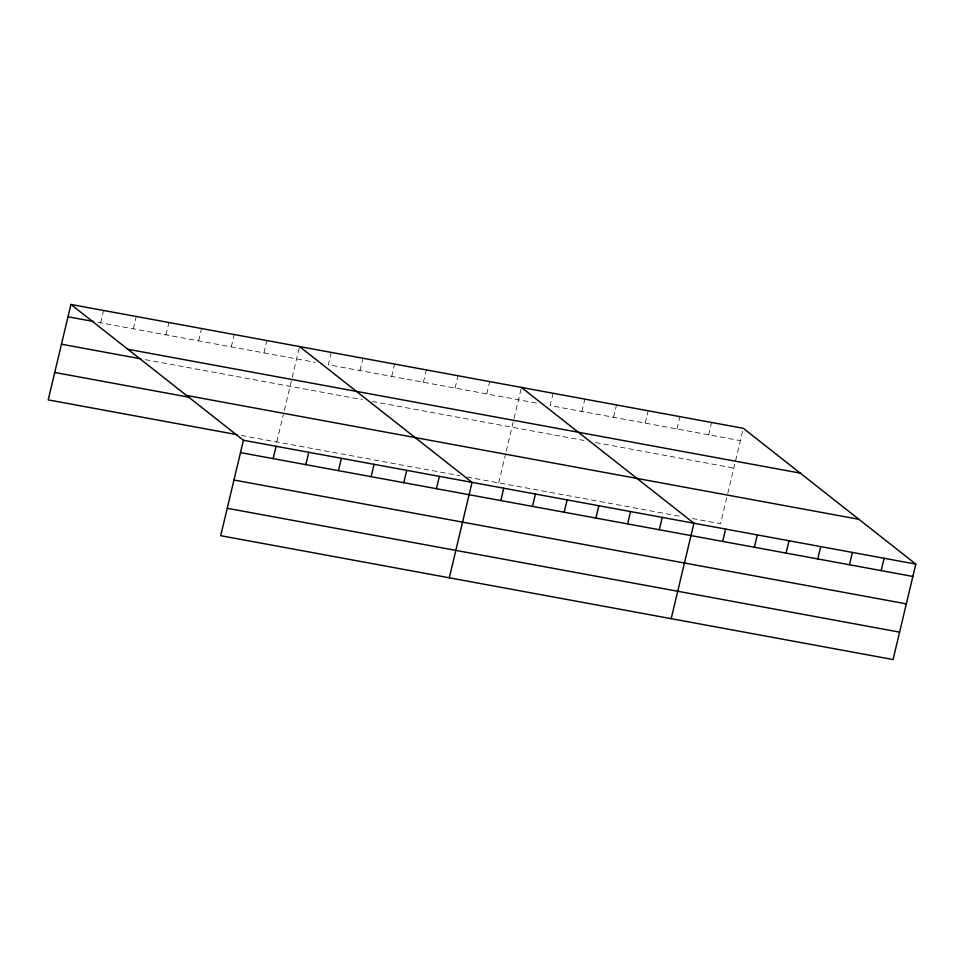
<?xml version="1.0" encoding="UTF-8"?>
<svg xmlns="http://www.w3.org/2000/svg" width="964" height="964" viewBox="0 0 964 964"><rect width="100%" height="100%" fill="white"/><g stroke="black" fill="none" stroke-linecap="round" stroke-linejoin="round"><path stroke-width="0.72" stroke-dasharray="4.82 3.62" d="M100.654 322.807L103.594 310.468M133.309 328.82L136.249 316.481M165.965 334.833L168.905 322.494M198.632 340.858L201.572 328.519M231.288 346.871L234.228 334.532M263.943 352.884L266.883 340.545M276.801 441.994L283.344 414.568M284.344 410.339L299.539 346.558M331.242 352.402L328.302 364.741L538.659 403.482M359.994 370.574L362.934 358.234M391.697 376.418L394.638 364.079M423.389 382.25L426.329 369.911M455.092 388.094L458.033 375.755M486.784 393.927L489.724 381.587M498.689 482.868L505.22 455.442M506.233 451.2L521.428 387.432M553.119 393.264L550.179 405.603L740.364 440.644M581.882 411.447L584.823 399.108M613.574 417.279L616.514 404.94M645.278 423.124L648.206 410.784M676.969 428.968L679.909 416.629M708.673 434.8L711.601 422.461M726.76 497.761L720.566 523.729L688.874 517.897M727.772 493.484L743.304 428.305M97.81 322.289L315.336 362.356M145.239 359.644L362.103 399.59M372.188 401.446L583.991 440.464M595.511 442.584L733.833 468.058M241.313 435.451L459.78 475.698M466.986 477.023L681.669 516.571"/><path stroke-width="1.45" d="M70.938 304.455L243.434 440.271L220.696 535.695L893.062 659.545L915.8 564.109L743.304 428.305L70.938 304.455L48.2 399.891L237.048 434.668M273.149 458.623L276.09 446.284M305.805 464.636L308.745 452.297M338.46 470.649L341.401 458.31M371.128 476.662L374.068 464.323M403.783 482.687L406.724 470.348M436.439 488.7L439.379 476.361M449.296 577.81L472.035 482.374L299.539 346.558M500.798 500.557L503.738 488.218M532.49 506.389L535.43 494.05M564.193 512.233L567.133 499.894M595.885 518.066L598.825 505.726M627.588 523.91L630.528 511.571M659.28 529.742L662.22 517.403M671.185 618.683L693.923 523.247L521.428 387.432M722.675 541.419L725.615 529.079M754.378 547.263L757.318 534.924M786.07 553.095L789.01 540.756M817.773 558.939L820.713 546.6M849.465 564.771L852.405 552.432M881.168 570.616L884.109 558.277M67.998 316.794L93.556 321.494M127.863 349.269L800.228 473.119M61.467 344.208L140.973 358.861M186.51 395.445L858.876 519.295M54.731 372.466L189.619 397.313M243.434 440.271L915.8 564.109M240.494 452.61L912.86 576.448M233.963 480.024L906.329 603.874M227.227 508.281L899.593 632.131"/></g></svg>
